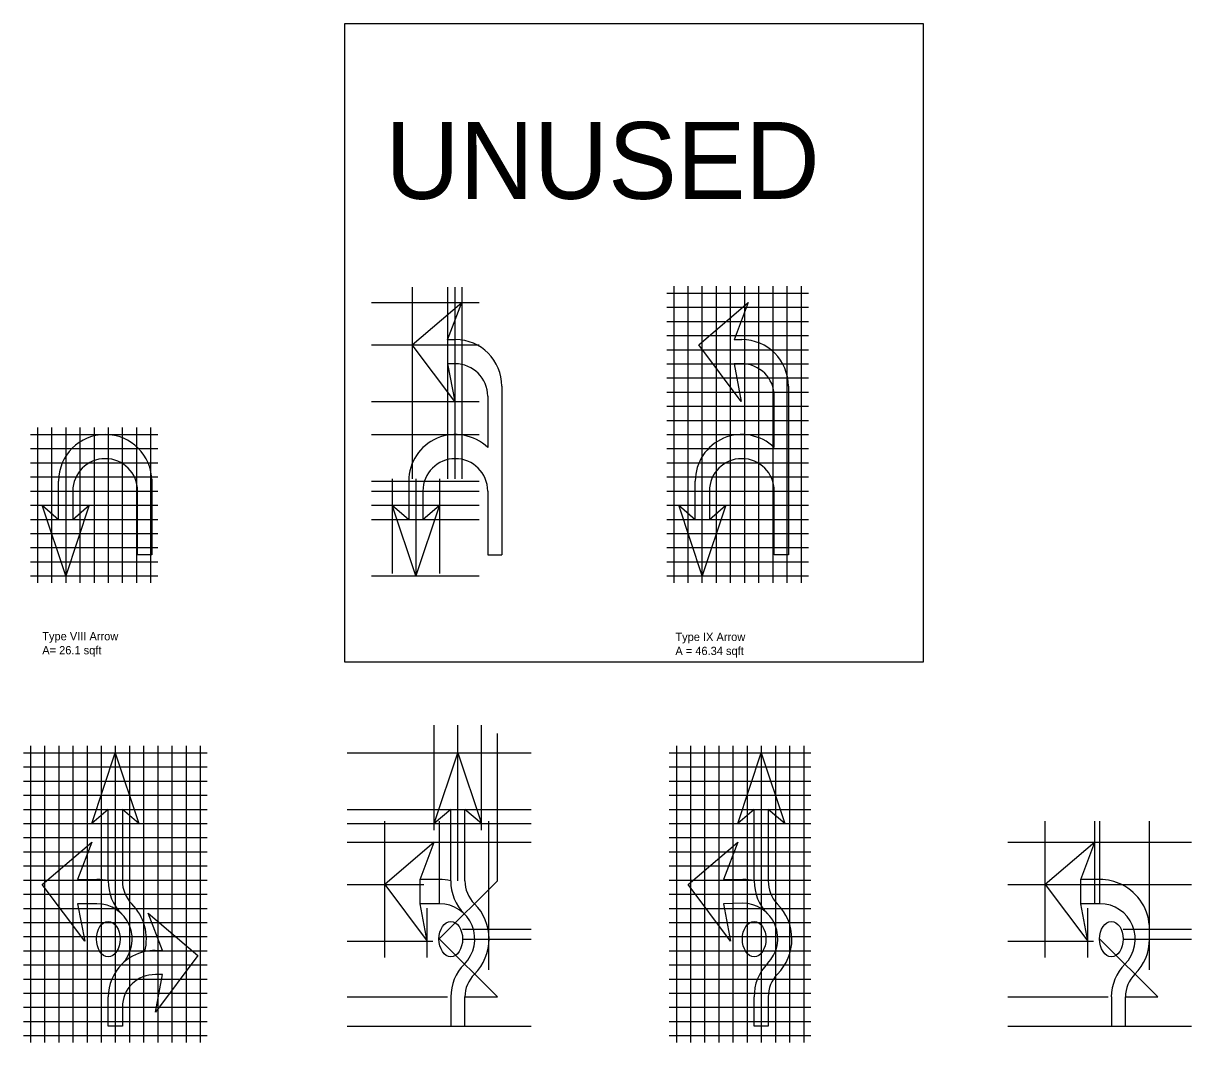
# Model space of a CAD drawing. Extents: x -781 to -513, y 487 to 613.
# Drawn here: x -683.3 to -600.7, y 541.2 to 613.3 of the extents above; entities that cross this region are included whole.
import ezdxf

# ---------------------------------------------------------------- set-up
doc = ezdxf.new("R2010")
doc.units = 0
for name, color, linetype in [('60 Nongeo Data', 7, 'Continuous'), ('rd_MISC', 7, 'Continuous'), ('rd_NO-PLOT', 7, 'Continuous'), ('rd_PAVEMENT', 7, 'Continuous')]:
    doc.layers.add(name, color=color, linetype=linetype)

msp = doc.modelspace()

# ---------------------------------------------------------------- linework, layer by layer
at = {"layer": '60 Nongeo Data'}
msp.add_lwpolyline([(-660.605, 613.312), (-619.711, 613.312), (-619.711, 568.13), (-660.605, 568.13)], close=True, dxfattribs=at)
at = {"layer": 'rd_MISC'}
for p, q in [((-637.324, 573.732), (-637.324, 594.732)), ((-636.324, 573.732), (-636.324, 594.732)), ((-635.324, 573.732), (-635.324, 594.732)), ((-634.324, 573.732), (-634.324, 594.732)), ((-633.324, 573.732), (-633.324, 594.732)), ((-632.324, 573.732), (-632.324, 594.732)), ((-631.324, 573.732), (-631.324, 594.732)), ((-630.324, 573.732), (-630.324, 594.732)), ((-629.324, 573.732), (-629.324, 594.732)), ((-628.324, 573.732), (-628.324, 594.732)), ((-637.824, 594.232), (-627.824, 594.232)), ((-637.824, 593.232), (-627.824, 593.232)), ((-637.824, 592.232), (-627.824, 592.232)), ((-637.824, 591.232), (-627.824, 591.232)), ((-637.824, 590.232), (-627.824, 590.232)), ((-637.824, 589.232), (-627.824, 589.232)), ((-637.824, 588.232), (-627.824, 588.232)), ((-637.824, 587.232), (-627.824, 587.232)), ((-637.824, 586.232), (-627.824, 586.232)), ((-682.324, 584.732), (-682.324, 573.732)), ((-681.324, 584.732), (-681.324, 573.732)), ((-680.324, 584.732), (-680.324, 573.732)), ((-679.324, 584.732), (-679.324, 573.732)), ((-678.324, 584.732), (-678.324, 573.732)), ((-677.324, 584.732), (-677.324, 573.732)), ((-676.324, 584.732), (-676.324, 573.732)), ((-675.324, 584.732), (-675.324, 573.732)), ((-674.324, 584.732), (-674.324, 573.732)), ((-637.824, 585.232), (-627.824, 585.232)), ((-682.824, 584.232), (-673.824, 584.232)), ((-675.324, 584.232), (-675.324, 574.232)), ((-637.824, 584.232), (-627.824, 584.232)), ((-682.824, 583.232), (-673.824, 583.232)), ((-637.824, 583.232), (-627.824, 583.232)), ((-682.824, 582.232), (-673.824, 582.232)), ((-637.824, 582.232), (-627.824, 582.232)), ((-682.824, 581.232), (-673.824, 581.232)), ((-637.824, 581.232), (-627.824, 581.232)), ((-682.824, 580.232), (-673.824, 580.232)), ((-637.824, 580.232), (-627.824, 580.232)), ((-682.824, 579.232), (-673.824, 579.232)), ((-637.824, 579.232), (-627.824, 579.232)), ((-682.824, 578.232), (-673.824, 578.232)), ((-637.824, 578.232), (-627.824, 578.232)), ((-682.824, 577.232), (-673.824, 577.232)), ((-637.824, 577.232), (-627.824, 577.232)), ((-682.824, 576.232), (-673.824, 576.232)), ((-637.824, 576.232), (-627.824, 576.232)), ((-682.824, 575.232), (-673.824, 575.232)), ((-637.824, 575.232), (-627.824, 575.232)), ((-682.824, 574.232), (-673.824, 574.232)), ((-637.824, 574.232), (-627.824, 574.232)), ((-683.318, 561.721), (-670.318, 561.721)), ((-682.818, 562.221), (-682.818, 541.221)), ((-681.818, 562.221), (-681.818, 541.221)), ((-680.818, 562.221), (-680.818, 541.221)), ((-679.818, 562.221), (-679.818, 541.221)), ((-678.818, 562.221), (-678.818, 541.221)), ((-677.818, 562.221), (-677.818, 541.221)), ((-676.818, 562.221), (-676.818, 541.221)), ((-675.818, 562.221), (-675.818, 541.221)), ((-674.818, 562.221), (-674.818, 541.221)), ((-673.818, 562.221), (-673.818, 541.221)), ((-672.818, 562.221), (-672.818, 541.221)), ((-671.818, 562.221), (-671.818, 541.221)), ((-670.818, 562.221), (-670.818, 541.221)), ((-637.659, 561.721), (-627.659, 561.721)), ((-637.159, 562.221), (-637.159, 541.221)), ((-636.159, 562.221), (-636.159, 541.221)), ((-635.159, 562.221), (-635.159, 541.221)), ((-634.159, 562.221), (-634.159, 541.221)), ((-633.159, 562.221), (-633.159, 541.221)), ((-632.159, 562.221), (-632.159, 541.221)), ((-631.159, 562.221), (-631.159, 541.221)), ((-630.159, 562.221), (-630.159, 541.221)), ((-629.159, 562.221), (-629.159, 541.221)), ((-628.159, 562.221), (-628.159, 541.221)), ((-683.318, 560.721), (-670.318, 560.721)), ((-637.659, 560.721), (-627.659, 560.721)), ((-683.318, 559.721), (-670.318, 559.721)), ((-637.659, 559.721), (-627.659, 559.721)), ((-683.318, 558.721), (-670.318, 558.721)), ((-637.659, 558.721), (-627.659, 558.721)), ((-683.318, 557.721), (-670.318, 557.721)), ((-637.659, 557.721), (-627.659, 557.721)), ((-683.318, 556.721), (-670.318, 556.721)), ((-637.659, 556.721), (-627.659, 556.721)), ((-683.318, 555.721), (-670.318, 555.721)), ((-637.659, 555.721), (-627.659, 555.721)), ((-683.318, 554.721), (-670.318, 554.721)), ((-637.659, 554.721), (-627.659, 554.721)), ((-683.318, 553.721), (-670.318, 553.721)), ((-637.659, 553.721), (-627.659, 553.721)), ((-683.318, 552.721), (-670.318, 552.721)), ((-637.659, 552.721), (-627.659, 552.721)), ((-683.318, 551.721), (-670.318, 551.721)), ((-637.659, 551.721), (-627.659, 551.721)), ((-683.318, 550.721), (-670.318, 550.721)), ((-637.659, 550.721), (-627.659, 550.721)), ((-683.318, 549.721), (-670.318, 549.721)), ((-637.659, 549.721), (-627.659, 549.721)), ((-683.318, 548.721), (-670.318, 548.721)), ((-637.659, 548.721), (-627.659, 548.721)), ((-683.318, 547.721), (-670.318, 547.721)), ((-637.659, 547.721), (-627.659, 547.721)), ((-683.318, 546.721), (-670.318, 546.721)), ((-637.659, 546.721), (-627.659, 546.721)), ((-683.318, 545.721), (-670.318, 545.721)), ((-637.659, 545.721), (-627.659, 545.721)), ((-683.318, 544.721), (-670.318, 544.721)), ((-637.659, 544.721), (-627.659, 544.721)), ((-683.318, 543.721), (-670.318, 543.721)), ((-637.659, 543.721), (-627.659, 543.721)), ((-683.318, 542.721), (-670.318, 542.721)), ((-637.659, 542.721), (-627.659, 542.721)), ((-683.318, 541.721), (-670.318, 541.721)), ((-637.659, 541.721), (-627.659, 541.721))]:
    msp.add_line(p, q, dxfattribs=at)
at = {"layer": 'rd_NO-PLOT'}
for p, q in [((-655.828, 594.644), (-655.828, 581.089)), ((-653.328, 594.644), (-653.328, 581.089)), ((-652.828, 594.644), (-652.828, 581.089)), ((-652.328, 594.644), (-652.328, 581.089)), ((-658.713, 593.565), (-651.108, 593.565)), ((-653.328, 590.94), (-652.328, 593.565)), ((-658.713, 590.565), (-651.108, 590.565)), ((-652.786, 590.94), (-653.328, 590.94)), ((-652.786, 589.232), (-653.328, 589.232)), ((-653.328, 589.232), (-652.828, 586.565)), ((-649.494, 587.649), (-649.494, 575.732)), ((-658.713, 586.565), (-651.108, 586.565)), ((-650.494, 586.94), (-650.494, 583.303)), ((-658.713, 584.232), (-651.108, 584.232)), ((-658.713, 580.94), (-651.108, 580.94)), ((-657.244, 581.089), (-657.244, 574.402)), ((-656.078, 580.94), (-656.078, 578.232)), ((-655.578, 581.089), (-655.578, 574.232)), ((-653.911, 581.089), (-653.911, 574.402)), ((-658.713, 580.232), (-651.108, 580.232)), ((-655.078, 580.232), (-655.078, 578.232)), ((-650.494, 580.232), (-650.494, 575.732)), ((-658.713, 579.232), (-651.108, 579.232)), ((-658.713, 578.232), (-651.108, 578.232)), ((-650.494, 575.732), (-649.494, 575.732)), ((-658.713, 574.232), (-651.108, 574.232)), ((-654.272, 556.251), (-654.272, 563.683)), ((-652.605, 552.667), (-652.605, 563.683)), ((-650.939, 556.251), (-650.939, 563.683)), ((-649.814, 552.667), (-649.814, 563.089)), ((-660.426, 561.721), (-647.43, 561.721)), ((-660.426, 557.721), (-647.43, 557.721)), ((-653.105, 552.667), (-653.105, 557.721)), ((-652.105, 552.667), (-652.105, 557.721)), ((-660.426, 556.721), (-647.43, 556.721)), ((-657.772, 547.236), (-657.772, 556.88)), ((-653.909, 551.046), (-653.909, 556.88)), ((-650.409, 546.375), (-650.409, 556.88)), ((-611.079, 547.236), (-611.079, 556.88)), ((-607.579, 551.046), (-607.579, 556.88)), ((-607.216, 551.046), (-607.216, 556.88)), ((-603.716, 546.375), (-603.716, 556.88)), ((-660.426, 555.4), (-647.43, 555.4)), ((-613.733, 555.4), (-600.737, 555.4)), ((-655.272, 551.046), (-655.272, 552.754)), ((-653.909, 552.754), (-655.272, 552.754)), ((-649.814, 552.667), (-653.922, 548.559)), ((-608.579, 551.046), (-608.579, 552.754)), ((-607.216, 552.754), (-608.579, 552.754)), ((-660.426, 552.4), (-655.006, 552.4)), ((-613.733, 552.4), (-600.737, 552.4)), ((-653.909, 551.046), (-655.272, 551.046)), ((-607.216, 551.046), (-608.579, 551.046)), ((-654.772, 547.236), (-654.772, 550.722)), ((-608.079, 547.236), (-608.079, 550.722)), ((-652.272, 549.254), (-647.43, 549.254)), ((-605.579, 549.254), (-600.737, 549.254)), ((-603.716, 548.546), (-603.716, 549.254)), ((-660.426, 548.4), (-654.366, 548.4)), ((-653.922, 548.559), (-649.814, 544.451)), ((-652.272, 548.546), (-647.43, 548.546)), ((-613.733, 548.4), (-607.673, 548.4)), ((-607.216, 548.546), (-603.121, 544.451)), ((-605.579, 548.546), (-600.737, 548.546)), ((-660.426, 544.451), (-653.326, 544.451)), ((-653.105, 544.451), (-653.105, 542.388)), ((-652.105, 542.388), (-652.105, 544.451)), ((-652.105, 544.451), (-649.814, 544.451)), ((-613.733, 544.451), (-606.633, 544.451)), ((-606.412, 544.451), (-606.412, 542.388)), ((-605.412, 542.388), (-605.412, 544.451)), ((-605.412, 544.451), (-603.121, 544.451)), ((-660.426, 542.388), (-647.43, 542.388)), ((-653.107, 542.388), (-652.107, 542.388)), ((-613.733, 542.388), (-600.737, 542.388)), ((-606.414, 542.388), (-605.414, 542.388))]:
    msp.add_line(p, q, dxfattribs=at)
for points in [[(-652.828, 586.565), (-655.828, 590.565), (-652.328, 593.565)], [(-655.078, 578.232), (-653.911, 579.232), (-655.578, 574.232), (-657.244, 579.232), (-656.078, 578.232)], [(-653.105, 557.721), (-654.272, 556.721), (-652.605, 561.721), (-650.939, 556.721), (-652.105, 557.721)], [(-655.272, 552.754), (-654.272, 555.4), (-657.772, 552.4), (-654.772, 548.4), (-655.272, 551.046)], [(-608.579, 552.754), (-607.579, 555.4), (-611.079, 552.4), (-608.079, 548.4), (-608.579, 551.046)]]:
    msp.add_lwpolyline(points, dxfattribs=at)
for centre, radius, start, end in [((-652.786, 587.649), 3.292, 0, 90), ((-652.786, 586.94), 2.292, 0, 90), ((-652.786, 580.94), 3.292, 45.87688, 180), ((-652.786, 580.232), 2.292, 0, 180), ((-653.861, 549.463), 3.292, 76.73134, 90.83841), ((-649.814, 552.641), 3.292, 179.55578, 224.68618), ((-649.814, 552.667), 2.292, 180, 224.98608), ((-607.168, 549.463), 3.292, 63.16865, 90.83841), ((-607.216, 549.254), 3.5, 0, 64.00707), ((-653.909, 548.546), 2.5, 315, 90), ((-653.896, 548.559), 3.5, 314.70417, 45.3049), ((-607.216, 548.546), 2.5, 315, 90), ((-607.216, 548.546), 3.5, 315, 0), ((-649.814, 544.451), 3.292, 135, 180), ((-603.121, 544.451), 3.292, 135, 180), ((-649.814, 544.451), 2.292, 135, 180), ((-603.121, 544.451), 2.292, 135, 180)]:
    msp.add_arc(centre, radius, start, end, dxfattribs=at)
for centre in [(-653.105, 548.546), (-606.412, 548.546)]:
    msp.add_ellipse(centre, major_axis=(0, 1.25), ratio=0.666667, dxfattribs=at)
at = {"layer": 'rd_PAVEMENT'}
for p, q in [((-632.074, 593.565), (-633.074, 590.94)), ((-632.533, 590.94), (-633.074, 590.94)), ((-632.533, 589.232), (-633.074, 589.232)), ((-633.074, 589.232), (-632.574, 586.565)), ((-629.241, 587.649), (-629.241, 575.732)), ((-630.241, 583.303), (-630.241, 586.94)), ((-680.824, 578.232), (-680.824, 580.94)), ((-680.824, 578.232), (-680.824, 580.94)), ((-674.241, 580.94), (-674.241, 581.089)), ((-674.241, 581.089), (-674.241, 575.732)), ((-674.241, 581.089), (-674.241, 575.732)), ((-635.824, 578.232), (-635.824, 580.94)), ((-679.824, 580.232), (-679.824, 578.232)), ((-679.824, 580.232), (-679.824, 578.232)), ((-675.241, 575.732), (-675.241, 580.232)), ((-675.241, 575.732), (-675.241, 580.232)), ((-634.824, 580.232), (-634.824, 578.232)), ((-630.241, 575.732), (-630.241, 580.232)), ((-674.241, 575.732), (-675.241, 575.732)), ((-674.241, 575.732), (-675.241, 575.732)), ((-629.241, 575.732), (-630.241, 575.732)), ((-632.825, 556.721), (-631.159, 561.721)), ((-631.159, 561.721), (-629.492, 556.721)), ((-677.318, 552.667), (-677.318, 557.721)), ((-676.318, 557.721), (-676.318, 552.667)), ((-631.659, 557.721), (-632.825, 556.721)), ((-631.659, 552.667), (-631.659, 557.721)), ((-636.325, 552.4), (-632.825, 555.4)), ((-679.485, 552.754), (-678.122, 552.754)), ((-633.325, 548.4), (-636.325, 552.4)), ((-678.122, 551.046), (-679.485, 551.046)), ((-632.492, 551.085), (-633.825, 551.046)), ((-633.825, 551.046), (-633.325, 548.4)), ((-673.997, 547.742), (-673.485, 547.742)), ((-673.485, 546.034), (-673.985, 546.034)), ((-677.318, 542.388), (-677.318, 544.451)), ((-631.66, 542.388), (-631.659, 544.451)), ((-630.659, 544.451), (-630.659, 542.388)), ((-676.318, 543.742), (-676.318, 542.388)), ((-676.32, 542.388), (-677.32, 542.388)), ((-630.659, 542.388), (-631.66, 542.388))]:
    msp.add_line(p, q, dxfattribs=at)
for points in [[(-632.574, 586.565), (-635.574, 590.565), (-632.074, 593.565)], [(-679.824, 578.232), (-678.657, 579.232), (-680.324, 574.232), (-681.991, 579.232), (-680.824, 578.232)], [(-679.824, 578.232), (-678.657, 579.232), (-680.324, 574.232), (-681.991, 579.232), (-680.824, 578.232)], [(-634.824, 578.232), (-633.658, 579.232), (-635.324, 574.232), (-636.991, 579.232), (-635.824, 578.232)], [(-677.318, 557.721), (-678.485, 556.721), (-676.818, 561.721), (-675.152, 556.721), (-676.318, 557.721)], [(-629.492, 556.721), (-630.659, 557.721), (-630.659, 552.667)], [(-679.485, 551.046), (-678.985, 548.4), (-681.985, 552.4), (-678.485, 555.4), (-679.485, 552.754)], [(-632.825, 555.4), (-633.825, 552.754), (-632.462, 552.754)], [(-673.485, 547.742), (-674.485, 550.388), (-670.985, 547.388), (-673.985, 543.388), (-673.485, 546.034)]]:
    msp.add_lwpolyline(points, dxfattribs=at)
for centre, radius, start, end in [((-632.533, 587.649), 3.292, 0, 90), ((-632.533, 586.94), 2.292, 0, 90), ((-677.532, 580.94), 3.292, 0, 180), ((-677.532, 580.94), 3.292, 0, 180), ((-632.533, 580.94), 3.292, 45.87688, 180), ((-677.532, 580.232), 2.292, 0, 180), ((-677.532, 580.232), 2.292, 0, 180), ((-632.533, 580.232), 2.292, 0, 180), ((-678.074, 549.463), 3.292, 76.73134, 90.83841), ((-674.027, 552.641), 3.292, 179.55578, 224.68618), ((-674.027, 552.641), 2.292, 179.36219, 224.55152), ((-632.414, 549.463), 3.292, 76.73134, 90.83841), ((-628.367, 552.641), 3.292, 179.55578, 224.68618), ((-628.382, 552.606), 2.278, 178.46172, 223.65104), ((-678.122, 548.546), 2.5, 315, 90), ((-678.122, 548.546), 3.5, 345.42627, 45.29502), ((-632.492, 548.585), 2.5, 315, 90), ((-632.492, 548.546), 3.5, 315, 45.29502), ((-674.027, 544.451), 3.292, 102.41967, 135), ((-674.027, 544.451), 3.292, 89.48351, 102.41967), ((-674.027, 544.451), 3.292, 135, 180), ((-628.335, 544.506), 3.324, 135.94978, 180.94978), ((-674.027, 543.743), 2.292, 88.95804, 180.00947), ((-628.382, 544.486), 2.277, 135.90074, 180.90074)]:
    msp.add_arc(centre, radius, start, end, dxfattribs=at)
for centre in [(-677.318, 548.546), (-631.659, 548.546)]:
    msp.add_ellipse(centre, major_axis=(0, 1.25), ratio=0.666667, dxfattribs=at)

# ---------------------------------------------------------------- texts
at = {"layer": '60 Nongeo Data'}
msp.add_text('UNUSED', height=5.4375, dxfattribs=at).set_placement((-657.733, 600.899))
at = {"layer": 'rd_NO-PLOT'}
for s, p in [('Type VIII Arrow', (-681.983, 569.677)), ('Type IX Arrow', (-637.23, 569.628)), ('A= 26.1 sqft', (-681.983, 568.686)), ('A = 46.34 sqft', (-637.23, 568.637))]:
    msp.add_text(s, height=0.58333, dxfattribs=at).set_placement(p)

doc.saveas('drawing.dxf')
